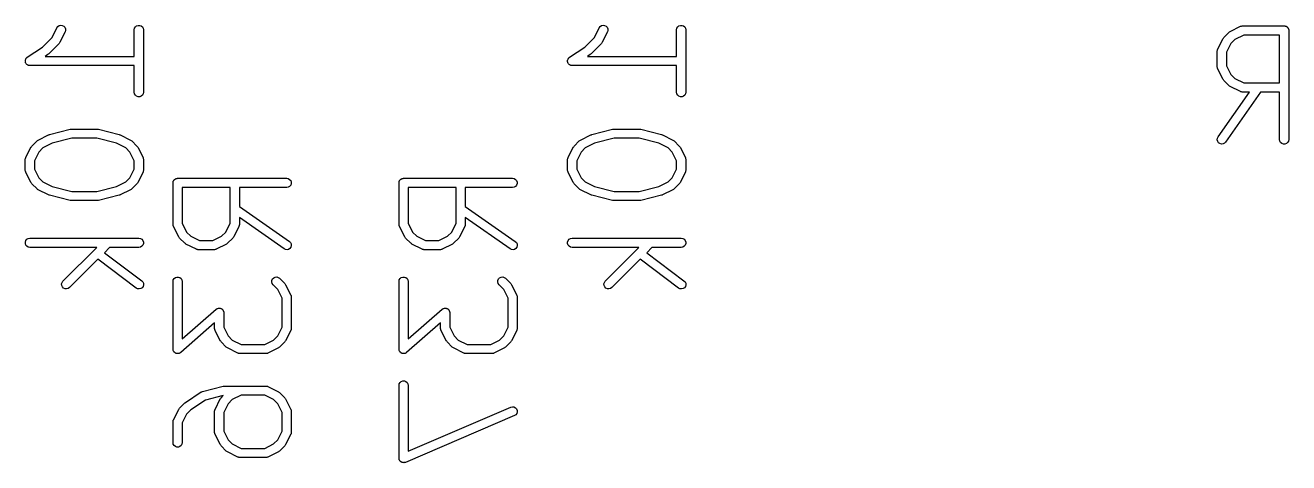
# Model space of a CAD drawing. Extents: x 7.9 to 72.3, y -91 to -26.2.
# Drawn here: x 11.79 to 25.76, y -91.02 to -86.18 of the extents above; entities that cross this region are included whole.
import ezdxf

# ---------------------------------------------------------------- set-up
doc = ezdxf.new("R2010")
doc.units = 0
doc.header["$MEASUREMENT"] = 0
doc.layers.add('BLACK', color=7, linetype='CONTINUOUS')

msp = doc.modelspace()

# ---------------------------------------------------------------- linework, layer by layer
at = {"layer": 'Black'}
for p, q in [((12.0816, -86.3146), (12.1353, -86.2071)), ((12.1353, -86.2071), (12.1458, -86.1929)), ((12.1458, -86.1929), (12.1606, -86.1832)), ((12.1606, -86.1832), (12.1777, -86.1791)), ((12.1777, -86.1791), (12.1952, -86.1811)), ((12.1952, -86.1811), (12.211, -86.189)), ((12.211, -86.189), (12.2232, -86.2018)), ((12.2232, -86.2018), (12.2302, -86.218)), ((12.2312, -86.2356), (12.2262, -86.2525)), ((12.2302, -86.218), (12.2312, -86.2356)), ((12.9917, -86.2298), (12.9948, -86.2124)), ((12.9917, -86.5237), (12.9917, -86.2298)), ((12.9948, -86.2124), (13.0036, -86.1972)), ((13.0036, -86.1972), (13.0171, -86.1858)), ((13.0171, -86.1858), (13.0337, -86.1798)), ((13.0337, -86.1798), (13.0514, -86.1798)), ((13.0514, -86.1798), (13.0679, -86.1858)), ((13.0679, -86.1858), (13.0815, -86.1972)), ((13.0815, -86.1972), (13.0903, -86.2124)), ((13.0903, -86.2124), (13.0933, -86.2298)), ((13.0933, -86.2298), (13.0933, -86.9192)), ((18.0816, -86.3146), (18.1353, -86.2071)), ((18.1353, -86.2071), (18.1458, -86.1929)), ((18.1458, -86.1929), (18.1606, -86.1832)), ((18.1606, -86.1832), (18.1777, -86.1791)), ((18.1777, -86.1791), (18.1952, -86.1811)), ((18.1952, -86.1811), (18.211, -86.189)), ((18.211, -86.189), (18.2232, -86.2018)), ((18.2232, -86.2018), (18.2302, -86.218)), ((18.2312, -86.2356), (18.2262, -86.2525)), ((18.2302, -86.218), (18.2312, -86.2356)), ((18.9917, -86.2298), (18.9948, -86.2124)), ((18.9917, -86.5237), (18.9917, -86.2298)), ((18.9948, -86.2124), (19.0036, -86.1972)), ((19.0036, -86.1972), (19.0171, -86.1858)), ((19.0171, -86.1858), (19.0337, -86.1798)), ((19.0337, -86.1798), (19.0514, -86.1798)), ((19.0514, -86.1798), (19.0679, -86.1858)), ((19.0679, -86.1858), (19.0815, -86.1972)), ((19.0815, -86.1972), (19.0903, -86.2124)), ((19.0903, -86.2124), (19.0933, -86.2298)), ((19.0933, -86.2298), (19.0933, -86.9192)), ((25.1155, -86.2481), (25.2304, -86.1906)), ((25.2304, -86.1906), (25.2332, -86.1898)), ((25.2332, -86.1898), (25.2357, -86.1883)), ((25.2357, -86.1883), (25.2416, -86.1873)), ((25.2416, -86.1873), (25.2473, -86.1856)), ((25.2473, -86.1856), (25.2502, -86.1858)), ((25.2502, -86.1858), (25.2531, -86.1852)), ((25.2531, -86.1852), (25.7127, -86.1852)), ((25.7127, -86.1852), (25.7171, -86.186)), ((25.7171, -86.186), (25.7216, -86.186)), ((25.7216, -86.186), (25.7257, -86.1875)), ((25.7257, -86.1875), (25.7301, -86.1883)), ((25.7301, -86.1883), (25.734, -86.1905)), ((25.734, -86.1905), (25.7381, -86.1921)), ((25.7381, -86.1921), (25.7415, -86.1949)), ((25.7415, -86.1949), (25.7454, -86.1971)), ((25.7454, -86.1971), (25.7482, -86.2005)), ((25.7482, -86.2005), (25.7517, -86.2034)), ((25.7517, -86.2034), (25.7539, -86.2072)), ((25.7539, -86.2072), (25.7567, -86.2106)), ((25.7567, -86.2106), (25.7583, -86.2148)), ((25.7583, -86.2148), (25.7605, -86.2187)), ((25.7605, -86.2187), (25.7612, -86.2231)), ((25.7612, -86.2231), (25.7628, -86.2272)), ((25.7628, -86.2272), (25.7628, -86.2317)), ((25.7628, -86.2317), (25.7635, -86.236)), ((25.7635, -86.236), (25.7635, -87.4425)), ((11.976, -86.4201), (12.0816, -86.3146)), ((12.1592, -86.3806), (12.0443, -86.4955)), ((12.1639, -86.374), (12.1592, -86.3806)), ((12.1687, -86.3674), (12.1639, -86.374)), ((12.2262, -86.2525), (12.1687, -86.3674)), ((17.976, -86.4201), (18.0816, -86.3146)), ((18.1592, -86.3806), (18.0443, -86.4955)), ((18.1639, -86.374), (18.1592, -86.3806)), ((18.1687, -86.3674), (18.1639, -86.374)), ((18.2262, -86.2525), (18.1687, -86.3674)), ((24.9779, -86.4431), (25.0353, -86.3282)), ((25.0353, -86.3282), (25.0402, -86.3217)), ((25.0402, -86.3217), (25.0448, -86.315)), ((25.0448, -86.315), (25.1023, -86.2576)), ((25.1225, -86.381), (25.0741, -86.4778)), ((25.1023, -86.2576), (25.109, -86.2529)), ((25.109, -86.2529), (25.1155, -86.2481)), ((25.1683, -86.3353), (25.1225, -86.381)), ((25.2651, -86.2868), (25.1683, -86.3353)), ((25.6619, -86.2868), (25.2651, -86.2868)), ((25.6619, -86.8172), (25.6619, -86.2868)), ((11.8079, -86.5323), (11.976, -86.4201)), ((12.0366, -86.5019), (12.0038, -86.5237)), ((12.0038, -86.5237), (12.9917, -86.5237)), ((12.0402, -86.4984), (12.0366, -86.5019)), ((12.0443, -86.4955), (12.0402, -86.4984)), ((17.8079, -86.5323), (17.976, -86.4201)), ((18.0366, -86.5019), (18.0038, -86.5237)), ((18.0038, -86.5237), (18.9917, -86.5237)), ((18.0402, -86.4984), (18.0366, -86.5019)), ((18.0443, -86.4955), (18.0402, -86.4984)), ((24.9725, -86.4659), (24.973, -86.463)), ((24.9725, -86.6382), (24.9725, -86.4659)), ((24.9728, -86.46), (24.9745, -86.4543)), ((24.973, -86.463), (24.9728, -86.46)), ((24.9745, -86.4543), (24.9756, -86.4485)), ((24.9756, -86.4485), (24.977, -86.4459)), ((24.977, -86.4459), (24.9779, -86.4431)), ((25.0741, -86.4778), (25.0741, -86.6262)), ((11.7854, -86.5778), (11.786, -86.5718)), ((11.786, -86.5805), (11.7854, -86.5778)), ((11.786, -86.5657), (11.787, -86.5631)), ((11.786, -86.5718), (11.786, -86.5657)), ((11.786, -86.5833), (11.786, -86.5805)), ((11.7881, -86.589), (11.786, -86.5833)), ((11.787, -86.5631), (11.7873, -86.5603)), ((11.7873, -86.5603), (11.79, -86.5548)), ((11.7895, -86.5949), (11.7881, -86.589)), ((11.7911, -86.5973), (11.7895, -86.5949)), ((11.79, -86.5548), (11.7921, -86.5491)), ((11.7921, -86.5999), (11.7911, -86.5973)), ((11.7921, -86.5491), (11.7939, -86.547)), ((11.796, -86.6046), (11.7921, -86.5999)), ((11.7939, -86.547), (11.7951, -86.5444)), ((11.7951, -86.5444), (11.7995, -86.5403)), ((11.7993, -86.6096), (11.796, -86.6046)), ((11.8016, -86.6113), (11.7993, -86.6096)), ((11.7995, -86.5403), (11.8034, -86.5356)), ((11.8034, -86.6134), (11.8016, -86.6113)), ((11.8034, -86.5356), (11.8058, -86.5342)), ((11.8086, -86.6165), (11.8034, -86.6134)), ((11.8058, -86.5342), (11.8079, -86.5323)), ((11.8135, -86.6201), (11.8086, -86.6165)), ((11.8162, -86.6209), (11.8135, -86.6201)), ((11.8187, -86.6223), (11.8162, -86.6209)), ((11.8246, -86.6233), (11.8187, -86.6223)), ((11.8305, -86.625), (11.8246, -86.6233)), ((11.8333, -86.6248), (11.8305, -86.625)), ((11.836, -86.6253), (11.8333, -86.6248)), ((12.9917, -86.6253), (11.836, -86.6253)), ((12.9917, -86.9192), (12.9917, -86.6253)), ((17.7854, -86.5778), (17.786, -86.5718)), ((17.786, -86.5805), (17.7854, -86.5778)), ((17.786, -86.5657), (17.787, -86.5631)), ((17.786, -86.5718), (17.786, -86.5657)), ((17.786, -86.5833), (17.786, -86.5805)), ((17.7881, -86.589), (17.786, -86.5833)), ((17.787, -86.5631), (17.7873, -86.5603)), ((17.7873, -86.5603), (17.79, -86.5548)), ((17.7895, -86.5949), (17.7881, -86.589)), ((17.7911, -86.5973), (17.7895, -86.5949)), ((17.79, -86.5548), (17.7921, -86.5491)), ((17.7921, -86.5999), (17.7911, -86.5973)), ((17.7921, -86.5491), (17.7939, -86.547)), ((17.796, -86.6046), (17.7921, -86.5999)), ((17.7939, -86.547), (17.7951, -86.5444)), ((17.7951, -86.5444), (17.7995, -86.5403)), ((17.7993, -86.6096), (17.796, -86.6046)), ((17.8016, -86.6113), (17.7993, -86.6096)), ((17.7995, -86.5403), (17.8034, -86.5356)), ((17.8034, -86.6134), (17.8016, -86.6113)), ((17.8034, -86.5356), (17.8058, -86.5342)), ((17.8086, -86.6165), (17.8034, -86.6134)), ((17.8058, -86.5342), (17.8079, -86.5323)), ((17.8135, -86.6201), (17.8086, -86.6165)), ((17.8162, -86.6209), (17.8135, -86.6201)), ((17.8187, -86.6223), (17.8162, -86.6209)), ((17.8246, -86.6233), (17.8187, -86.6223)), ((17.8305, -86.625), (17.8246, -86.6233)), ((17.8333, -86.6248), (17.8305, -86.625)), ((17.836, -86.6253), (17.8333, -86.6248)), ((18.9917, -86.6253), (17.836, -86.6253)), ((18.9917, -86.9192), (18.9917, -86.6253)), ((24.973, -86.6411), (24.9725, -86.6382)), ((24.9728, -86.644), (24.973, -86.6411)), ((24.9745, -86.6497), (24.9728, -86.644)), ((24.9756, -86.6556), (24.9745, -86.6497)), ((24.977, -86.6581), (24.9756, -86.6556)), ((24.9779, -86.6609), (24.977, -86.6581)), ((25.0353, -86.7758), (24.9779, -86.6609)), ((25.0741, -86.6262), (25.1225, -86.723)), ((25.0402, -86.7824), (25.0353, -86.7758)), ((25.0448, -86.789), (25.0402, -86.7824)), ((25.1023, -86.8465), (25.0448, -86.789)), ((25.1225, -86.723), (25.1683, -86.7688)), ((25.1683, -86.7688), (25.2651, -86.8172)), ((12.9948, -86.9366), (12.9917, -86.9192)), ((13.0036, -86.9519), (12.9948, -86.9366)), ((13.0903, -86.9366), (13.0815, -86.9519)), ((13.0933, -86.9192), (13.0903, -86.9366)), ((18.9948, -86.9366), (18.9917, -86.9192)), ((19.0036, -86.9519), (18.9948, -86.9366)), ((19.0903, -86.9366), (19.0815, -86.9519)), ((19.0933, -86.9192), (19.0903, -86.9366)), ((24.9817, -87.4134), (25.3279, -86.9188)), ((25.4519, -86.9188), (25.0649, -87.4717)), ((25.109, -86.8512), (25.1023, -86.8465)), ((25.1155, -86.856), (25.109, -86.8512)), ((25.2304, -86.9135), (25.1155, -86.856)), ((25.2332, -86.9143), (25.2304, -86.9135)), ((25.2357, -86.9158), (25.2332, -86.9143)), ((25.2416, -86.9168), (25.2357, -86.9158)), ((25.2473, -86.9185), (25.2416, -86.9168)), ((25.2502, -86.9183), (25.2473, -86.9185)), ((25.2531, -86.9188), (25.2502, -86.9183)), ((25.3279, -86.9188), (25.2531, -86.9188)), ((25.2651, -86.8172), (25.6619, -86.8172)), ((25.6619, -86.9188), (25.4519, -86.9188)), ((25.6619, -87.4425), (25.6619, -86.9188)), ((13.0171, -86.9632), (13.0036, -86.9519)), ((13.0337, -86.9693), (13.0171, -86.9632)), ((13.0514, -86.9693), (13.0337, -86.9693)), ((13.0679, -86.9632), (13.0514, -86.9693)), ((13.0815, -86.9519), (13.0679, -86.9632)), ((19.0171, -86.9632), (19.0036, -86.9519)), ((19.0337, -86.9693), (19.0171, -86.9632)), ((19.0514, -86.9693), (19.0337, -86.9693)), ((19.0679, -86.9632), (19.0514, -86.9693)), ((19.0815, -86.9519), (19.0679, -86.9632)), ((12.0535, -87.387), (12.2833, -87.3296)), ((12.2833, -87.3296), (12.2895, -87.3291)), ((12.2895, -87.3291), (12.2957, -87.3281)), ((12.2957, -87.3281), (12.5829, -87.3281)), ((12.5829, -87.3281), (12.5891, -87.3291)), ((12.5891, -87.3291), (12.5953, -87.3296)), ((12.5953, -87.3296), (12.8251, -87.387)), ((18.0535, -87.387), (18.2833, -87.3296)), ((18.2833, -87.3296), (18.2895, -87.3291)), ((18.2895, -87.3291), (18.2957, -87.3281)), ((18.2957, -87.3281), (18.5829, -87.3281)), ((18.5829, -87.3281), (18.5891, -87.3291)), ((18.5891, -87.3291), (18.5953, -87.3296)), ((18.5953, -87.3296), (18.8251, -87.387)), ((11.8576, -87.5153), (11.915, -87.4578)), ((11.915, -87.4578), (11.9217, -87.4532)), ((11.9217, -87.4532), (11.9282, -87.4483)), ((11.9282, -87.4483), (12.0431, -87.3909)), ((12.0836, -87.4842), (11.981, -87.5355)), ((12.0431, -87.3909), (12.0485, -87.3893)), ((12.0485, -87.3893), (12.0535, -87.387)), ((12.3019, -87.4297), (12.0836, -87.4842)), ((12.5767, -87.4297), (12.3019, -87.4297)), ((12.795, -87.4842), (12.5767, -87.4297)), ((12.8976, -87.5355), (12.795, -87.4842)), ((12.8251, -87.387), (12.8301, -87.3893)), ((12.8301, -87.3893), (12.8355, -87.3909)), ((12.8355, -87.3909), (12.9504, -87.4483)), ((12.9504, -87.4483), (12.9569, -87.4532)), ((12.9569, -87.4532), (12.9636, -87.4578)), ((12.9636, -87.4578), (13.021, -87.5153)), ((17.8576, -87.5153), (17.915, -87.4578)), ((17.915, -87.4578), (17.9217, -87.4532)), ((17.9217, -87.4532), (17.9282, -87.4483)), ((17.9282, -87.4483), (18.0431, -87.3909)), ((18.0836, -87.4842), (17.981, -87.5355)), ((18.0431, -87.3909), (18.0485, -87.3893)), ((18.0485, -87.3893), (18.0535, -87.387)), ((18.3019, -87.4297), (18.0836, -87.4842)), ((18.5767, -87.4297), (18.3019, -87.4297)), ((18.795, -87.4842), (18.5767, -87.4297)), ((18.8976, -87.5355), (18.795, -87.4842)), ((18.8251, -87.387), (18.8301, -87.3893)), ((18.8301, -87.3893), (18.8355, -87.3909)), ((18.8355, -87.3909), (18.9504, -87.4483)), ((18.9504, -87.4483), (18.9569, -87.4532)), ((18.9569, -87.4532), (18.9636, -87.4578)), ((18.9636, -87.4578), (19.021, -87.5153)), ((24.9727, -87.447), (24.9742, -87.4294)), ((24.9773, -87.464), (24.9727, -87.447)), ((24.9742, -87.4294), (24.9817, -87.4134)), ((24.9874, -87.4785), (24.9773, -87.464)), ((25.0018, -87.4886), (24.9874, -87.4785)), ((25.0189, -87.4932), (25.0018, -87.4886)), ((25.0365, -87.4916), (25.0189, -87.4932)), ((25.0525, -87.4842), (25.0365, -87.4916)), ((25.0649, -87.4717), (25.0525, -87.4842)), ((25.665, -87.4599), (25.6619, -87.4425)), ((25.6738, -87.4752), (25.665, -87.4599)), ((25.6873, -87.4865), (25.6738, -87.4752)), ((25.7039, -87.4926), (25.6873, -87.4865)), ((25.7216, -87.4926), (25.7039, -87.4926)), ((25.7381, -87.4865), (25.7216, -87.4926)), ((25.7517, -87.4752), (25.7381, -87.4865)), ((25.7605, -87.4599), (25.7517, -87.4752)), ((25.7635, -87.4425), (25.7605, -87.4599)), ((11.7898, -87.6462), (11.7906, -87.6434)), ((11.7906, -87.6434), (11.8481, -87.5285)), ((11.8481, -87.5285), (11.8529, -87.522)), ((11.8529, -87.522), (11.8576, -87.5153)), ((11.9352, -87.5813), (11.8868, -87.6781)), ((11.981, -87.5355), (11.9352, -87.5813)), ((12.9433, -87.5813), (12.8976, -87.5355)), ((12.9917, -87.6781), (12.9433, -87.5813)), ((13.021, -87.5153), (13.0257, -87.522)), ((13.0257, -87.522), (13.0305, -87.5285)), ((13.0305, -87.5285), (13.088, -87.6434)), ((13.088, -87.6434), (13.0888, -87.6462)), ((17.7898, -87.6462), (17.7906, -87.6434)), ((17.7906, -87.6434), (17.8481, -87.5285)), ((17.8481, -87.5285), (17.8529, -87.522)), ((17.8529, -87.522), (17.8576, -87.5153)), ((17.9352, -87.5813), (17.8868, -87.6781)), ((17.981, -87.5355), (17.9352, -87.5813)), ((18.9433, -87.5813), (18.8976, -87.5355)), ((18.9917, -87.6781), (18.9433, -87.5813)), ((19.021, -87.5153), (19.0257, -87.522)), ((19.0257, -87.522), (19.0305, -87.5285)), ((19.0305, -87.5285), (19.088, -87.6434)), ((19.088, -87.6434), (19.0888, -87.6462)), ((11.7852, -87.6661), (11.7858, -87.6632)), ((11.7852, -87.781), (11.7852, -87.6661)), ((11.7858, -87.7839), (11.7852, -87.781)), ((11.7856, -87.6603), (11.7873, -87.6546)), ((11.7858, -87.6632), (11.7856, -87.6603)), ((11.7873, -87.6546), (11.7883, -87.6487)), ((11.7883, -87.6487), (11.7898, -87.6462)), ((11.8868, -87.6781), (11.8868, -87.769)), ((11.8868, -87.769), (11.9353, -87.8658)), ((12.9433, -87.8658), (12.9917, -87.769)), ((12.9917, -87.769), (12.9917, -87.6781)), ((13.0888, -87.6462), (13.0903, -87.6487)), ((13.0903, -87.6487), (13.0913, -87.6546)), ((13.0913, -87.6546), (13.093, -87.6603)), ((13.093, -87.6603), (13.0928, -87.6632)), ((13.0928, -87.6632), (13.0933, -87.6661)), ((13.0933, -87.781), (13.0928, -87.7839)), ((13.0933, -87.6661), (13.0933, -87.781)), ((17.7852, -87.6661), (17.7858, -87.6632)), ((17.7852, -87.781), (17.7852, -87.6661)), ((17.7858, -87.7839), (17.7852, -87.781)), ((17.7856, -87.6603), (17.7873, -87.6546)), ((17.7858, -87.6632), (17.7856, -87.6603)), ((17.7873, -87.6546), (17.7883, -87.6487)), ((17.7883, -87.6487), (17.7898, -87.6462)), ((17.8868, -87.6781), (17.8868, -87.769)), ((17.8868, -87.769), (17.9353, -87.8658)), ((18.9433, -87.8658), (18.9917, -87.769)), ((18.9917, -87.769), (18.9917, -87.6781)), ((19.0888, -87.6462), (19.0903, -87.6487)), ((19.0903, -87.6487), (19.0913, -87.6546)), ((19.0913, -87.6546), (19.093, -87.6603)), ((19.093, -87.6603), (19.0928, -87.6632)), ((19.0928, -87.6632), (19.0933, -87.6661)), ((19.0933, -87.781), (19.0928, -87.7839)), ((19.0933, -87.6661), (19.0933, -87.781)), ((11.7856, -87.7868), (11.7858, -87.7839)), ((11.7873, -87.7925), (11.7856, -87.7868)), ((11.7883, -87.7984), (11.7873, -87.7925)), ((11.7898, -87.8009), (11.7883, -87.7984)), ((11.7906, -87.8037), (11.7898, -87.8009)), ((11.8481, -87.9186), (11.7906, -87.8037)), ((11.8529, -87.9252), (11.8481, -87.9186)), ((11.9353, -87.8658), (11.981, -87.9116)), ((11.981, -87.9116), (12.0836, -87.9629)), ((12.795, -87.9629), (12.8976, -87.9116)), ((12.8976, -87.9116), (12.9433, -87.8658)), ((13.0305, -87.9186), (13.0257, -87.9252)), ((13.088, -87.8037), (13.0305, -87.9186)), ((13.0888, -87.8009), (13.088, -87.8037)), ((13.0903, -87.7984), (13.0888, -87.8009)), ((13.0913, -87.7925), (13.0903, -87.7984)), ((13.093, -87.7868), (13.0913, -87.7925)), ((13.0928, -87.7839), (13.093, -87.7868)), ((13.4202, -87.9223), (13.421, -87.9179)), ((13.4202, -88.3819), (13.4202, -87.9223)), ((13.421, -87.9134), (13.4225, -87.9093)), ((13.421, -87.9179), (13.421, -87.9134)), ((13.4225, -87.9093), (13.4233, -87.9049)), ((13.4233, -87.9049), (13.4255, -87.901)), ((13.4255, -87.901), (13.4271, -87.8969)), ((13.4271, -87.8969), (13.4299, -87.8935)), ((13.4299, -87.8935), (13.4321, -87.8896)), ((13.4321, -87.8896), (13.4355, -87.8868)), ((13.4355, -87.8868), (13.4384, -87.8833)), ((13.4384, -87.8833), (13.4422, -87.8811)), ((13.4422, -87.8811), (13.4456, -87.8783)), ((13.4456, -87.8783), (13.4498, -87.8767)), ((13.4498, -87.8767), (13.4537, -87.8745)), ((13.4537, -87.8745), (13.4581, -87.8738)), ((13.4581, -87.8738), (13.4622, -87.8722)), ((13.4622, -87.8722), (13.4667, -87.8722)), ((13.4667, -87.8722), (13.471, -87.8715)), ((13.471, -87.8715), (14.6775, -87.8715)), ((14.6775, -87.8715), (14.6949, -87.8745)), ((14.6949, -87.8745), (14.7102, -87.8833)), ((14.7102, -87.8833), (14.7215, -87.8969)), ((14.7215, -87.8969), (14.7276, -87.9134)), ((14.7276, -87.9134), (14.7276, -87.9311)), ((15.9202, -87.9223), (15.921, -87.9179)), ((15.9202, -88.3819), (15.9202, -87.9223)), ((15.921, -87.9134), (15.9225, -87.9093)), ((15.921, -87.9179), (15.921, -87.9134)), ((15.9225, -87.9093), (15.9233, -87.9049)), ((15.9233, -87.9049), (15.9255, -87.901)), ((15.9255, -87.901), (15.9271, -87.8969)), ((15.9271, -87.8969), (15.9299, -87.8935)), ((15.9299, -87.8935), (15.9321, -87.8896)), ((15.9321, -87.8896), (15.9355, -87.8868)), ((15.9355, -87.8868), (15.9384, -87.8833)), ((15.9384, -87.8833), (15.9422, -87.8811)), ((15.9422, -87.8811), (15.9456, -87.8783)), ((15.9456, -87.8783), (15.9498, -87.8767)), ((15.9498, -87.8767), (15.9537, -87.8745)), ((15.9537, -87.8745), (15.9581, -87.8738)), ((15.9581, -87.8738), (15.9622, -87.8722)), ((15.9622, -87.8722), (15.9667, -87.8722)), ((15.9667, -87.8722), (15.971, -87.8715)), ((15.971, -87.8715), (17.1775, -87.8715)), ((17.1775, -87.8715), (17.1949, -87.8745)), ((17.1949, -87.8745), (17.2102, -87.8833)), ((17.2102, -87.8833), (17.2215, -87.8969)), ((17.2215, -87.8969), (17.2276, -87.9134)), ((17.2276, -87.9134), (17.2276, -87.9311)), ((17.7856, -87.7868), (17.7858, -87.7839)), ((17.7873, -87.7925), (17.7856, -87.7868)), ((17.7883, -87.7984), (17.7873, -87.7925)), ((17.7898, -87.8009), (17.7883, -87.7984)), ((17.7906, -87.8037), (17.7898, -87.8009)), ((17.8481, -87.9186), (17.7906, -87.8037)), ((17.8529, -87.9252), (17.8481, -87.9186)), ((17.9353, -87.8658), (17.981, -87.9116)), ((17.981, -87.9116), (18.0836, -87.9629)), ((18.795, -87.9629), (18.8976, -87.9116)), ((18.8976, -87.9116), (18.9433, -87.8658)), ((19.0305, -87.9186), (19.0257, -87.9252)), ((19.088, -87.8037), (19.0305, -87.9186)), ((19.0888, -87.8009), (19.088, -87.8037)), ((19.0903, -87.7984), (19.0888, -87.8009)), ((19.0913, -87.7925), (19.0903, -87.7984)), ((19.093, -87.7868), (19.0913, -87.7925)), ((19.0928, -87.7839), (19.093, -87.7868)), ((11.8576, -87.9318), (11.8529, -87.9252)), ((11.915, -87.9893), (11.8576, -87.9318)), ((11.9217, -87.994), (11.915, -87.9893)), ((11.9282, -87.9988), (11.9217, -87.994)), ((12.0431, -88.0563), (11.9282, -87.9988)), ((12.0485, -88.0579), (12.0431, -88.0563)), ((12.0535, -88.0601), (12.0485, -88.0579)), ((12.2833, -88.1176), (12.0535, -88.0601)), ((12.0836, -87.9629), (12.3019, -88.0175)), ((12.3019, -88.0175), (12.5767, -88.0175)), ((12.5767, -88.0175), (12.795, -87.9629)), ((12.8251, -88.0601), (12.5953, -88.1176)), ((12.8301, -88.0579), (12.8251, -88.0601)), ((12.8355, -88.0563), (12.8301, -88.0579)), ((12.9504, -87.9988), (12.8355, -88.0563)), ((12.9569, -87.994), (12.9504, -87.9988)), ((12.9636, -87.9893), (12.9569, -87.994)), ((13.021, -87.9318), (12.9636, -87.9893)), ((13.0257, -87.9252), (13.021, -87.9318)), ((13.5218, -87.9731), (13.5218, -88.3699)), ((14.0522, -87.9731), (13.5218, -87.9731)), ((14.0522, -88.3699), (14.0522, -87.9731)), ((14.6775, -87.9731), (14.1538, -87.9731)), ((14.1538, -87.9731), (14.1538, -88.1831)), ((14.6949, -87.97), (14.6775, -87.9731)), ((14.7102, -87.9612), (14.6949, -87.97)), ((14.7215, -87.9477), (14.7102, -87.9612)), ((14.7276, -87.9311), (14.7215, -87.9477)), ((16.0218, -87.9731), (16.0218, -88.3699)), ((16.5522, -87.9731), (16.0218, -87.9731)), ((16.5522, -88.3699), (16.5522, -87.9731)), ((17.1775, -87.9731), (16.6538, -87.9731)), ((16.6538, -87.9731), (16.6538, -88.1831)), ((17.1949, -87.97), (17.1775, -87.9731)), ((17.2102, -87.9612), (17.1949, -87.97)), ((17.2215, -87.9477), (17.2102, -87.9612)), ((17.2276, -87.9311), (17.2215, -87.9477)), ((17.8576, -87.9318), (17.8529, -87.9252)), ((17.915, -87.9893), (17.8576, -87.9318)), ((17.9217, -87.994), (17.915, -87.9893)), ((17.9282, -87.9988), (17.9217, -87.994)), ((18.0431, -88.0563), (17.9282, -87.9988)), ((18.0485, -88.0579), (18.0431, -88.0563)), ((18.0535, -88.0601), (18.0485, -88.0579)), ((18.2833, -88.1176), (18.0535, -88.0601)), ((18.0836, -87.9629), (18.3019, -88.0175)), ((18.3019, -88.0175), (18.5767, -88.0175)), ((18.5767, -88.0175), (18.795, -87.9629)), ((18.8251, -88.0601), (18.5953, -88.1176)), ((18.8301, -88.0579), (18.8251, -88.0601)), ((18.8355, -88.0563), (18.8301, -88.0579)), ((18.9504, -87.9988), (18.8355, -88.0563)), ((18.9569, -87.994), (18.9504, -87.9988)), ((18.9636, -87.9893), (18.9569, -87.994)), ((19.021, -87.9318), (18.9636, -87.9893)), ((19.0257, -87.9252), (19.021, -87.9318)), ((12.2895, -88.118), (12.2833, -88.1176)), ((12.2957, -88.1191), (12.2895, -88.118)), ((12.5829, -88.1191), (12.2957, -88.1191)), ((12.5891, -88.118), (12.5829, -88.1191)), ((12.5953, -88.1176), (12.5891, -88.118)), ((14.1538, -88.1831), (14.7067, -88.5701)), ((16.6538, -88.1831), (17.2067, -88.5701)), ((18.2895, -88.118), (18.2833, -88.1176)), ((18.2957, -88.1191), (18.2895, -88.118)), ((18.5829, -88.1191), (18.2957, -88.1191)), ((18.5891, -88.118), (18.5829, -88.1191)), ((18.5953, -88.1176), (18.5891, -88.118)), ((14.6484, -88.6533), (14.1538, -88.3071)), ((14.1538, -88.3071), (14.1538, -88.3819)), ((17.1484, -88.6533), (16.6538, -88.3071)), ((16.6538, -88.3071), (16.6538, -88.3819)), ((13.4208, -88.3848), (13.4202, -88.3819)), ((13.4206, -88.3877), (13.4208, -88.3848)), ((13.4223, -88.3934), (13.4206, -88.3877)), ((13.4233, -88.3993), (13.4223, -88.3934)), ((13.4248, -88.4018), (13.4233, -88.3993)), ((13.4256, -88.4046), (13.4248, -88.4018)), ((13.4831, -88.5195), (13.4256, -88.4046)), ((13.5218, -88.3699), (13.5703, -88.4667)), ((13.5703, -88.4667), (13.616, -88.5125)), ((13.958, -88.5125), (14.0038, -88.4667)), ((14.0038, -88.4667), (14.0522, -88.3699)), ((14.1485, -88.4046), (14.091, -88.5195)), ((14.1493, -88.4018), (14.1485, -88.4046)), ((14.1508, -88.3993), (14.1493, -88.4018)), ((14.1518, -88.3934), (14.1508, -88.3993)), ((14.1535, -88.3877), (14.1518, -88.3934)), ((14.1538, -88.3819), (14.1533, -88.3848)), ((14.1533, -88.3848), (14.1535, -88.3877)), ((15.9208, -88.3848), (15.9202, -88.3819)), ((15.9206, -88.3877), (15.9208, -88.3848)), ((15.9223, -88.3934), (15.9206, -88.3877)), ((15.9233, -88.3993), (15.9223, -88.3934)), ((15.9248, -88.4018), (15.9233, -88.3993)), ((15.9256, -88.4046), (15.9248, -88.4018)), ((15.9831, -88.5195), (15.9256, -88.4046)), ((16.0218, -88.3699), (16.0703, -88.4667)), ((16.0703, -88.4667), (16.116, -88.5125)), ((16.458, -88.5125), (16.5038, -88.4667)), ((16.5038, -88.4667), (16.5522, -88.3699)), ((16.6485, -88.4046), (16.591, -88.5195)), ((16.6493, -88.4018), (16.6485, -88.4046)), ((16.6508, -88.3993), (16.6493, -88.4018)), ((16.6518, -88.3934), (16.6508, -88.3993)), ((16.6535, -88.3877), (16.6518, -88.3934)), ((16.6538, -88.3819), (16.6533, -88.3848)), ((16.6533, -88.3848), (16.6535, -88.3877)), ((11.786, -88.5765), (11.7921, -88.56)), ((11.786, -88.5942), (11.786, -88.5765)), ((11.7921, -88.6108), (11.786, -88.5942)), ((11.7921, -88.56), (11.8034, -88.5464)), ((11.8034, -88.6243), (11.7921, -88.6108)), ((11.8034, -88.5464), (11.8187, -88.5376)), ((11.8187, -88.5376), (11.836, -88.5346)), ((11.836, -88.5346), (13.0425, -88.5346)), ((13.0425, -88.5346), (13.0599, -88.5376)), ((13.0599, -88.5376), (13.0752, -88.5464)), ((13.0752, -88.5464), (13.0865, -88.56)), ((13.0865, -88.6108), (13.0752, -88.6243)), ((13.0865, -88.56), (13.0926, -88.5765)), ((13.0926, -88.5942), (13.0865, -88.6108)), ((13.0926, -88.5765), (13.0926, -88.5942)), ((13.4879, -88.526), (13.4831, -88.5195)), ((13.4926, -88.5327), (13.4879, -88.526)), ((13.55, -88.5902), (13.4926, -88.5327)), ((13.5567, -88.5948), (13.55, -88.5902)), ((13.5632, -88.5997), (13.5567, -88.5948)), ((13.6781, -88.6571), (13.5632, -88.5997)), ((13.616, -88.5125), (13.7128, -88.5609)), ((13.7128, -88.5609), (13.8612, -88.5609)), ((13.8612, -88.5609), (13.958, -88.5125)), ((14.0108, -88.5997), (13.8959, -88.6571)), ((14.0174, -88.5948), (14.0108, -88.5997)), ((14.024, -88.5902), (14.0174, -88.5948)), ((14.0815, -88.5327), (14.024, -88.5902)), ((14.0862, -88.526), (14.0815, -88.5327)), ((14.091, -88.5195), (14.0862, -88.526)), ((14.7067, -88.5701), (14.7192, -88.5825)), ((14.7192, -88.5825), (14.7266, -88.5985)), ((14.7282, -88.6161), (14.7236, -88.6332)), ((14.7266, -88.5985), (14.7282, -88.6161)), ((15.9879, -88.526), (15.9831, -88.5195)), ((15.9926, -88.5327), (15.9879, -88.526)), ((16.05, -88.5902), (15.9926, -88.5327)), ((16.0567, -88.5948), (16.05, -88.5902)), ((16.0632, -88.5997), (16.0567, -88.5948)), ((16.1781, -88.6571), (16.0632, -88.5997)), ((16.116, -88.5125), (16.2128, -88.5609)), ((16.2128, -88.5609), (16.3612, -88.5609)), ((16.3612, -88.5609), (16.458, -88.5125)), ((16.5108, -88.5997), (16.3959, -88.6571)), ((16.5174, -88.5948), (16.5108, -88.5997)), ((16.524, -88.5902), (16.5174, -88.5948)), ((16.5815, -88.5327), (16.524, -88.5902)), ((16.5862, -88.526), (16.5815, -88.5327)), ((16.591, -88.5195), (16.5862, -88.526)), ((17.2067, -88.5701), (17.2192, -88.5825)), ((17.2192, -88.5825), (17.2266, -88.5985)), ((17.2282, -88.6161), (17.2236, -88.6332)), ((17.2266, -88.5985), (17.2282, -88.6161)), ((17.786, -88.5765), (17.7921, -88.56)), ((17.786, -88.5942), (17.786, -88.5765)), ((17.7921, -88.6108), (17.786, -88.5942)), ((17.7921, -88.56), (17.8034, -88.5464)), ((17.8034, -88.6243), (17.7921, -88.6108)), ((17.8034, -88.5464), (17.8187, -88.5376)), ((17.8187, -88.5376), (17.836, -88.5346)), ((17.836, -88.5346), (19.0425, -88.5346)), ((19.0425, -88.5346), (19.0599, -88.5376)), ((19.0599, -88.5376), (19.0752, -88.5464)), ((19.0752, -88.5464), (19.0865, -88.56)), ((19.0865, -88.6108), (19.0752, -88.6243)), ((19.0865, -88.56), (19.0926, -88.5765)), ((19.0926, -88.5942), (19.0865, -88.6108)), ((19.0926, -88.5765), (19.0926, -88.5942)), ((11.8187, -88.6331), (11.8034, -88.6243)), ((11.836, -88.6362), (11.8187, -88.6331)), ((12.5752, -88.6362), (11.836, -88.6362)), ((12.2023, -89.0091), (12.5752, -88.6362)), ((12.7189, -88.6362), (12.6603, -88.6948)), ((12.6603, -88.6948), (13.073, -89.0043)), ((13.0425, -88.6362), (12.7189, -88.6362)), ((13.0599, -88.6331), (13.0425, -88.6362)), ((13.0752, -88.6243), (13.0599, -88.6331)), ((13.6809, -88.658), (13.6781, -88.6571)), ((13.6835, -88.6594), (13.6809, -88.658)), ((13.6893, -88.6605), (13.6835, -88.6594)), ((13.695, -88.6622), (13.6893, -88.6605)), ((13.698, -88.662), (13.695, -88.6622)), ((13.7009, -88.6625), (13.698, -88.662)), ((13.8732, -88.6625), (13.7009, -88.6625)), ((13.8761, -88.662), (13.8732, -88.6625)), ((13.879, -88.6622), (13.8761, -88.662)), ((13.8847, -88.6605), (13.879, -88.6622)), ((13.8906, -88.6594), (13.8847, -88.6605)), ((13.8931, -88.658), (13.8906, -88.6594)), ((13.8959, -88.6571), (13.8931, -88.658)), ((14.6644, -88.6608), (14.6484, -88.6533)), ((14.682, -88.6623), (14.6644, -88.6608)), ((14.699, -88.6577), (14.682, -88.6623)), ((14.7135, -88.6476), (14.699, -88.6577)), ((14.7236, -88.6332), (14.7135, -88.6476)), ((16.1809, -88.658), (16.1781, -88.6571)), ((16.1835, -88.6594), (16.1809, -88.658)), ((16.1893, -88.6605), (16.1835, -88.6594)), ((16.195, -88.6622), (16.1893, -88.6605)), ((16.198, -88.662), (16.195, -88.6622)), ((16.2009, -88.6625), (16.198, -88.662)), ((16.3732, -88.6625), (16.2009, -88.6625)), ((16.3761, -88.662), (16.3732, -88.6625)), ((16.379, -88.6622), (16.3761, -88.662)), ((16.3847, -88.6605), (16.379, -88.6622)), ((16.3906, -88.6594), (16.3847, -88.6605)), ((16.3931, -88.658), (16.3906, -88.6594)), ((16.3959, -88.6571), (16.3931, -88.658)), ((17.1644, -88.6608), (17.1484, -88.6533)), ((17.182, -88.6623), (17.1644, -88.6608)), ((17.199, -88.6577), (17.182, -88.6623)), ((17.2135, -88.6476), (17.199, -88.6577)), ((17.2236, -88.6332), (17.2135, -88.6476)), ((17.8187, -88.6331), (17.8034, -88.6243)), ((17.836, -88.6362), (17.8187, -88.6331)), ((18.5752, -88.6362), (17.836, -88.6362)), ((18.2023, -89.0091), (18.5752, -88.6362)), ((18.7189, -88.6362), (18.6603, -88.6948)), ((18.6603, -88.6948), (19.073, -89.0043)), ((19.0425, -88.6362), (18.7189, -88.6362)), ((19.0599, -88.6331), (19.0425, -88.6362)), ((19.0752, -88.6243), (19.0599, -88.6331)), ((12.5877, -88.7673), (12.2741, -89.0809)), ((13.0121, -89.0856), (12.5877, -88.7673)), ((18.5877, -88.7673), (18.2741, -89.0809)), ((19.0121, -89.0856), (18.5877, -88.7673)), ((12.1876, -89.0405), (12.1922, -89.0235)), ((12.1891, -89.0581), (12.1876, -89.0405)), ((12.1922, -89.0235), (12.2023, -89.0091)), ((13.073, -89.0043), (13.0851, -89.0172)), ((13.0851, -89.0172), (13.092, -89.0334)), ((13.092, -89.0334), (13.093, -89.0511)), ((13.4202, -89.0139), (13.4233, -88.9965)), ((13.4202, -89.7607), (13.4202, -89.0139)), ((13.4233, -88.9965), (13.4321, -88.9812)), ((13.4321, -88.9812), (13.4456, -88.9699)), ((13.4456, -88.9699), (13.4622, -88.9638)), ((13.4622, -88.9638), (13.4799, -88.9638)), ((13.4799, -88.9638), (13.4964, -88.9699)), ((13.4964, -88.9699), (13.51, -88.9812)), ((13.51, -88.9812), (13.5188, -88.9965)), ((13.5188, -88.9965), (13.5218, -89.0139)), ((13.5218, -89.0139), (13.5218, -89.6488)), ((14.512, -89.0183), (14.5136, -89.0007)), ((14.5166, -89.0353), (14.512, -89.0183)), ((14.5136, -89.0007), (14.521, -88.9847)), ((14.5267, -89.0498), (14.5166, -89.0353)), ((14.521, -88.9847), (14.5335, -88.9722)), ((14.5335, -88.9722), (14.5495, -88.9648)), ((14.5495, -88.9648), (14.5671, -88.9633)), ((14.5671, -88.9633), (14.5841, -88.9678)), ((14.5841, -88.9678), (14.5986, -88.9779)), ((14.5986, -88.9779), (14.656, -89.0354)), ((14.656, -89.0354), (14.6607, -89.042)), ((15.9202, -89.0139), (15.9233, -88.9965)), ((15.9202, -89.7607), (15.9202, -89.0139)), ((15.9233, -88.9965), (15.9321, -88.9812)), ((15.9321, -88.9812), (15.9456, -88.9699)), ((15.9456, -88.9699), (15.9622, -88.9638)), ((15.9622, -88.9638), (15.9799, -88.9638)), ((15.9799, -88.9638), (15.9964, -88.9699)), ((15.9964, -88.9699), (16.01, -88.9812)), ((16.01, -88.9812), (16.0188, -88.9965)), ((16.0188, -88.9965), (16.0218, -89.0139)), ((16.0218, -89.0139), (16.0218, -89.6488)), ((17.012, -89.0183), (17.0136, -89.0007)), ((17.0166, -89.0353), (17.012, -89.0183)), ((17.0136, -89.0007), (17.021, -88.9847)), ((17.0267, -89.0498), (17.0166, -89.0353)), ((17.021, -88.9847), (17.0335, -88.9722)), ((17.0335, -88.9722), (17.0495, -88.9648)), ((17.0495, -88.9648), (17.0671, -88.9633)), ((17.0671, -88.9633), (17.0841, -88.9678)), ((17.0841, -88.9678), (17.0986, -88.9779)), ((17.0986, -88.9779), (17.156, -89.0354)), ((17.156, -89.0354), (17.1607, -89.042)), ((18.1876, -89.0405), (18.1922, -89.0235)), ((18.1891, -89.0581), (18.1876, -89.0405)), ((18.1922, -89.0235), (18.2023, -89.0091)), ((19.073, -89.0043), (19.0851, -89.0172)), ((19.0851, -89.0172), (19.092, -89.0334)), ((19.092, -89.0334), (19.093, -89.0511)), ((12.1966, -89.0741), (12.1891, -89.0581)), ((12.2091, -89.0866), (12.1966, -89.0741)), ((12.2251, -89.094), (12.2091, -89.0866)), ((12.2426, -89.0956), (12.2251, -89.094)), ((12.2597, -89.091), (12.2426, -89.0956)), ((12.2741, -89.0809), (12.2597, -89.091)), ((13.0278, -89.0936), (13.0121, -89.0856)), ((13.0453, -89.0957), (13.0278, -89.0936)), ((13.0625, -89.0917), (13.0453, -89.0957)), ((13.0773, -89.0821), (13.0625, -89.0917)), ((13.0879, -89.0679), (13.0773, -89.0821)), ((13.093, -89.0511), (13.0879, -89.0679)), ((14.5783, -89.1014), (14.5267, -89.0498)), ((14.6267, -89.1982), (14.5783, -89.1014)), ((14.6607, -89.042), (14.6655, -89.0486)), ((14.6655, -89.0486), (14.723, -89.1635)), ((14.723, -89.1635), (14.7238, -89.1663)), ((14.7238, -89.1663), (14.7253, -89.1688)), ((14.7253, -89.1688), (14.7263, -89.1747)), ((14.7263, -89.1747), (14.728, -89.1804)), ((14.728, -89.1804), (14.7278, -89.1833)), ((17.0783, -89.1014), (17.0267, -89.0498)), ((17.1267, -89.1982), (17.0783, -89.1014)), ((17.1607, -89.042), (17.1655, -89.0486)), ((17.1655, -89.0486), (17.223, -89.1635)), ((17.223, -89.1635), (17.2238, -89.1663)), ((17.2238, -89.1663), (17.2253, -89.1688)), ((17.2253, -89.1688), (17.2263, -89.1747)), ((17.2263, -89.1747), (17.228, -89.1804)), ((17.228, -89.1804), (17.2278, -89.1833)), ((18.1966, -89.0741), (18.1891, -89.0581)), ((18.2091, -89.0866), (18.1966, -89.0741)), ((18.2251, -89.094), (18.2091, -89.0866)), ((18.2426, -89.0956), (18.2251, -89.094)), ((18.2597, -89.091), (18.2426, -89.0956)), ((18.2741, -89.0809), (18.2597, -89.091)), ((19.0278, -89.0936), (19.0121, -89.0856)), ((19.0453, -89.0957), (19.0278, -89.0936)), ((19.0625, -89.0917), (19.0453, -89.0957)), ((19.0773, -89.0821), (19.0625, -89.0917)), ((19.0879, -89.0679), (19.0773, -89.0821)), ((19.093, -89.0511), (19.0879, -89.0679)), ((13.5218, -89.6488), (13.8972, -89.3203)), ((13.8972, -89.3203), (13.9015, -89.3178)), ((13.9015, -89.3178), (13.9053, -89.3146)), ((13.9053, -89.3146), (13.909, -89.3132)), ((13.909, -89.3132), (13.9123, -89.3112)), ((13.9123, -89.3112), (13.9172, -89.3102)), ((13.9172, -89.3102), (13.9218, -89.3085)), ((13.9218, -89.3085), (13.9258, -89.3085)), ((13.9258, -89.3085), (13.9296, -89.3078)), ((13.9296, -89.3078), (13.9345, -89.3085)), ((13.9345, -89.3085), (13.9395, -89.3085)), ((13.9395, -89.3085), (13.9432, -89.3099)), ((13.9432, -89.3099), (13.947, -89.3105)), ((13.947, -89.3105), (13.9514, -89.3129)), ((13.9514, -89.3129), (13.9561, -89.3146)), ((13.9561, -89.3146), (13.9591, -89.3171)), ((13.9591, -89.3171), (13.9625, -89.319)), ((13.9625, -89.319), (13.9658, -89.3227)), ((14.6267, -89.5189), (14.6267, -89.1982)), ((14.7278, -89.1833), (14.7283, -89.1862)), ((14.7283, -89.1862), (14.7283, -89.5309)), ((16.0218, -89.6488), (16.3972, -89.3203)), ((16.3972, -89.3203), (16.4015, -89.3178)), ((16.4015, -89.3178), (16.4053, -89.3146)), ((16.4053, -89.3146), (16.409, -89.3132)), ((16.409, -89.3132), (16.4123, -89.3112)), ((16.4123, -89.3112), (16.4172, -89.3102)), ((16.4172, -89.3102), (16.4218, -89.3085)), ((16.4218, -89.3085), (16.4258, -89.3085)), ((16.4258, -89.3085), (16.4296, -89.3078)), ((16.4296, -89.3078), (16.4345, -89.3085)), ((16.4345, -89.3085), (16.4395, -89.3085)), ((16.4395, -89.3085), (16.4432, -89.3099)), ((16.4432, -89.3099), (16.4471, -89.3105)), ((16.4471, -89.3105), (16.4514, -89.3129)), ((16.4514, -89.3129), (16.4561, -89.3146)), ((16.4561, -89.3146), (16.4591, -89.3171)), ((16.4591, -89.3171), (16.4625, -89.319)), ((16.4625, -89.319), (16.4658, -89.3227)), ((17.1267, -89.5189), (17.1267, -89.1982)), ((17.2278, -89.1833), (17.2283, -89.1862)), ((17.2283, -89.1862), (17.2283, -89.5309)), ((13.9658, -89.3227), (13.9696, -89.3259)), ((13.9696, -89.3259), (13.9715, -89.3293)), ((13.9715, -89.3293), (13.9741, -89.3323)), ((13.9741, -89.3323), (13.9759, -89.3369)), ((13.9759, -89.3369), (13.9784, -89.3412)), ((13.9784, -89.3412), (13.9791, -89.3451)), ((13.9791, -89.3451), (13.9805, -89.3487)), ((13.9805, -89.3487), (13.9806, -89.3537)), ((13.9806, -89.3537), (13.9815, -89.3586)), ((13.9815, -89.3586), (13.9815, -89.5189)), ((16.4658, -89.3227), (16.4696, -89.3259)), ((16.4696, -89.3259), (16.4715, -89.3293)), ((16.4715, -89.3293), (16.4741, -89.3323)), ((16.4741, -89.3323), (16.4759, -89.3369)), ((16.4759, -89.3369), (16.4784, -89.3412)), ((16.4784, -89.3412), (16.4791, -89.3451)), ((16.4791, -89.3451), (16.4805, -89.3487)), ((16.4805, -89.3487), (16.4806, -89.3537)), ((16.4806, -89.3537), (16.4815, -89.3586)), ((16.4815, -89.3586), (16.4815, -89.5189)), ((13.8799, -89.4705), (13.5045, -89.799)), ((13.8799, -89.5309), (13.8799, -89.4705)), ((13.8804, -89.5338), (13.8799, -89.5309)), ((13.8802, -89.5367), (13.8804, -89.5338)), ((13.8819, -89.5424), (13.8802, -89.5367)), ((13.8829, -89.5483), (13.8819, -89.5424)), ((13.8844, -89.5508), (13.8829, -89.5483)), ((13.8852, -89.5536), (13.8844, -89.5508)), ((13.9427, -89.6686), (13.8852, -89.5536)), ((13.9815, -89.5189), (14.0299, -89.6157)), ((14.5783, -89.6157), (14.6267, -89.5189)), ((14.723, -89.5536), (14.6655, -89.6686)), ((14.7238, -89.5508), (14.723, -89.5536)), ((14.7253, -89.5483), (14.7238, -89.5508)), ((14.7263, -89.5424), (14.7253, -89.5483)), ((14.728, -89.5367), (14.7263, -89.5424)), ((14.7283, -89.5309), (14.7278, -89.5338)), ((14.7278, -89.5338), (14.728, -89.5367)), ((16.3799, -89.4705), (16.0045, -89.799)), ((16.3799, -89.5309), (16.3799, -89.4705)), ((16.3804, -89.5338), (16.3799, -89.5309)), ((16.3802, -89.5367), (16.3804, -89.5338)), ((16.3819, -89.5424), (16.3802, -89.5367)), ((16.3829, -89.5483), (16.3819, -89.5424)), ((16.3844, -89.5508), (16.3829, -89.5483)), ((16.3852, -89.5536), (16.3844, -89.5508)), ((16.4427, -89.6686), (16.3852, -89.5536)), ((16.4815, -89.5189), (16.5299, -89.6157)), ((17.0783, -89.6157), (17.1267, -89.5189)), ((17.223, -89.5536), (17.1655, -89.6686)), ((17.2238, -89.5508), (17.223, -89.5536)), ((17.2253, -89.5483), (17.2238, -89.5508)), ((17.2263, -89.5424), (17.2253, -89.5483)), ((17.228, -89.5367), (17.2263, -89.5424)), ((17.2283, -89.5309), (17.2278, -89.5338)), ((17.2278, -89.5338), (17.228, -89.5367)), ((13.9475, -89.6751), (13.9427, -89.6686)), ((13.9522, -89.6818), (13.9475, -89.6751)), ((14.0096, -89.7392), (13.9522, -89.6818)), ((14.0163, -89.7439), (14.0096, -89.7392)), ((14.0299, -89.6157), (14.0757, -89.6615)), ((14.0757, -89.6615), (14.1725, -89.7099)), ((14.1725, -89.7099), (14.4357, -89.7099)), ((14.4357, -89.7099), (14.5326, -89.6615)), ((14.5326, -89.6615), (14.5783, -89.6157)), ((14.5986, -89.7392), (14.5919, -89.7439)), ((14.656, -89.6818), (14.5986, -89.7392)), ((14.6607, -89.6751), (14.656, -89.6818)), ((14.6655, -89.6686), (14.6607, -89.6751)), ((16.4475, -89.6751), (16.4427, -89.6686)), ((16.4522, -89.6818), (16.4475, -89.6751)), ((16.5097, -89.7392), (16.4522, -89.6818)), ((16.5163, -89.7439), (16.5097, -89.7392)), ((16.5299, -89.6157), (16.5757, -89.6615)), ((16.5757, -89.6615), (16.6725, -89.7099)), ((16.6725, -89.7099), (16.9357, -89.7099)), ((16.9357, -89.7099), (17.0326, -89.6615)), ((17.0326, -89.6615), (17.0783, -89.6157)), ((17.0986, -89.7392), (17.0919, -89.7439)), ((17.156, -89.6818), (17.0986, -89.7392)), ((17.1607, -89.6751), (17.156, -89.6818)), ((17.1655, -89.6686), (17.1607, -89.6751)), ((13.4211, -89.7656), (13.4202, -89.7607)), ((13.4212, -89.7706), (13.4211, -89.7656)), ((13.4226, -89.7743), (13.4212, -89.7706)), ((13.4233, -89.7781), (13.4226, -89.7743)), ((13.4258, -89.7824), (13.4233, -89.7781)), ((13.4276, -89.787), (13.4258, -89.7824)), ((13.4302, -89.79), (13.4276, -89.787)), ((13.4321, -89.7934), (13.4302, -89.79)), ((13.4359, -89.7966), (13.4321, -89.7934)), ((13.4392, -89.8003), (13.4359, -89.7966)), ((13.4426, -89.8022), (13.4392, -89.8003)), ((13.4456, -89.8047), (13.4426, -89.8022)), ((13.4503, -89.8064), (13.4456, -89.8047)), ((13.4547, -89.8088), (13.4503, -89.8064)), ((13.4585, -89.8094), (13.4547, -89.8088)), ((13.4622, -89.8108), (13.4585, -89.8094)), ((13.4672, -89.8108), (13.4622, -89.8108)), ((13.4721, -89.8115), (13.4672, -89.8108)), ((13.4759, -89.8108), (13.4721, -89.8115)), ((13.4799, -89.8108), (13.4759, -89.8108)), ((13.4845, -89.8091), (13.4799, -89.8108)), ((13.4894, -89.8081), (13.4845, -89.8091)), ((13.4928, -89.8061), (13.4894, -89.8081)), ((13.4964, -89.8047), (13.4928, -89.8061)), ((13.5003, -89.8015), (13.4964, -89.8047)), ((13.5045, -89.799), (13.5003, -89.8015)), ((14.0229, -89.7487), (14.0163, -89.7439)), ((14.1378, -89.8062), (14.0229, -89.7487)), ((14.1406, -89.807), (14.1378, -89.8062)), ((14.1431, -89.8085), (14.1406, -89.807)), ((14.149, -89.8095), (14.1431, -89.8085)), ((14.1547, -89.8112), (14.149, -89.8095)), ((14.1576, -89.811), (14.1547, -89.8112)), ((14.1605, -89.8115), (14.1576, -89.811)), ((14.4477, -89.8115), (14.1605, -89.8115)), ((14.4506, -89.811), (14.4477, -89.8115)), ((14.4535, -89.8112), (14.4506, -89.811)), ((14.4593, -89.8095), (14.4535, -89.8112)), ((14.4651, -89.8085), (14.4593, -89.8095)), ((14.4676, -89.807), (14.4651, -89.8085)), ((14.4705, -89.8062), (14.4676, -89.807)), ((14.5854, -89.7487), (14.4705, -89.8062)), ((14.5919, -89.7439), (14.5854, -89.7487)), ((15.9211, -89.7656), (15.9202, -89.7607)), ((15.9212, -89.7706), (15.9211, -89.7656)), ((15.9226, -89.7743), (15.9212, -89.7706)), ((15.9233, -89.7781), (15.9226, -89.7743)), ((15.9258, -89.7824), (15.9233, -89.7781)), ((15.9276, -89.787), (15.9258, -89.7824)), ((15.9302, -89.79), (15.9276, -89.787)), ((15.9321, -89.7934), (15.9302, -89.79)), ((15.9359, -89.7966), (15.9321, -89.7934)), ((15.9392, -89.8003), (15.9359, -89.7966)), ((15.9426, -89.8022), (15.9392, -89.8003)), ((15.9456, -89.8047), (15.9426, -89.8022)), ((15.9503, -89.8064), (15.9456, -89.8047)), ((15.9547, -89.8088), (15.9503, -89.8064)), ((15.9585, -89.8094), (15.9547, -89.8088)), ((15.9622, -89.8108), (15.9585, -89.8094)), ((15.9672, -89.8108), (15.9622, -89.8108)), ((15.9721, -89.8115), (15.9672, -89.8108)), ((15.9759, -89.8108), (15.9721, -89.8115)), ((15.9799, -89.8108), (15.9759, -89.8108)), ((15.9845, -89.8091), (15.9799, -89.8108)), ((15.9894, -89.8081), (15.9845, -89.8091)), ((15.9928, -89.8061), (15.9894, -89.8081)), ((15.9964, -89.8047), (15.9928, -89.8061)), ((16.0003, -89.8015), (15.9964, -89.8047)), ((16.0045, -89.799), (16.0003, -89.8015)), ((16.5229, -89.7487), (16.5163, -89.7439)), ((16.6378, -89.8062), (16.5229, -89.7487)), ((16.6406, -89.807), (16.6378, -89.8062)), ((16.6431, -89.8085), (16.6406, -89.807)), ((16.649, -89.8095), (16.6431, -89.8085)), ((16.6547, -89.8112), (16.649, -89.8095)), ((16.6576, -89.811), (16.6547, -89.8112)), ((16.6605, -89.8115), (16.6576, -89.811)), ((16.9477, -89.8115), (16.6605, -89.8115)), ((16.9506, -89.811), (16.9477, -89.8115)), ((16.9535, -89.8112), (16.9506, -89.811)), ((16.9593, -89.8095), (16.9535, -89.8112)), ((16.9651, -89.8085), (16.9593, -89.8095)), ((16.9676, -89.807), (16.9651, -89.8085)), ((16.9705, -89.8062), (16.9676, -89.807)), ((17.0854, -89.7487), (16.9705, -89.8062)), ((17.0919, -89.7439), (17.0854, -89.7487)), ((15.9202, -90.1629), (15.9233, -90.1455)), ((15.9233, -90.1455), (15.9321, -90.1303)), ((15.9321, -90.1303), (15.9456, -90.1189)), ((15.9456, -90.1189), (15.9622, -90.1129)), ((15.9622, -90.1129), (15.9799, -90.1129)), ((15.9799, -90.1129), (15.9964, -90.1189)), ((15.9964, -90.1189), (16.01, -90.1303)), ((16.01, -90.1303), (16.0188, -90.1455)), ((16.0188, -90.1455), (16.0218, -90.1629)), ((13.5578, -90.3504), (13.7301, -90.2355)), ((13.7301, -90.2355), (13.738, -90.2321)), ((13.738, -90.2321), (13.746, -90.2285)), ((13.746, -90.2285), (13.9758, -90.1711)), ((13.9757, -90.2758), (13.7792, -90.325)), ((13.9475, -90.306), (13.9522, -90.2993)), ((13.9522, -90.2993), (13.9757, -90.2758)), ((13.9758, -90.1711), (13.982, -90.1706)), ((13.982, -90.1706), (13.9881, -90.1696)), ((13.9881, -90.1696), (14.4477, -90.1696)), ((14.1725, -90.2712), (14.0757, -90.3196)), ((14.4357, -90.2712), (14.1725, -90.2712)), ((14.5326, -90.3196), (14.4357, -90.2712)), ((14.4477, -90.1696), (14.4506, -90.1701)), ((14.4506, -90.1701), (14.4535, -90.1699)), ((14.4535, -90.1699), (14.4593, -90.1716)), ((14.4593, -90.1716), (14.4651, -90.1726)), ((14.4651, -90.1726), (14.4676, -90.1741)), ((14.4676, -90.1741), (14.4705, -90.1749)), ((14.4705, -90.1749), (14.5854, -90.2324)), ((14.5854, -90.2324), (14.5919, -90.2372)), ((14.5919, -90.2372), (14.5986, -90.2419)), ((14.5986, -90.2419), (14.656, -90.2993)), ((14.656, -90.2993), (14.6607, -90.306)), ((15.9202, -90.9672), (15.9202, -90.1629)), ((16.0218, -90.1629), (16.0218, -90.8902)), ((13.4256, -90.5424), (13.4831, -90.4274)), ((13.4831, -90.4274), (13.4879, -90.4209)), ((13.4879, -90.4209), (13.4926, -90.4142)), ((13.4926, -90.4142), (13.55, -90.3568)), ((13.55, -90.3568), (13.5541, -90.3539)), ((13.5541, -90.3539), (13.5578, -90.3504)), ((13.6183, -90.4322), (13.5703, -90.4803)), ((13.7792, -90.325), (13.6183, -90.4322)), ((13.8802, -90.4444), (13.8819, -90.4387)), ((13.8819, -90.4387), (13.8829, -90.4328)), ((13.8829, -90.4328), (13.8844, -90.4303)), ((13.8844, -90.4303), (13.8852, -90.4274)), ((13.8852, -90.4274), (13.9427, -90.3125)), ((13.9427, -90.3125), (13.9475, -90.306)), ((14.0299, -90.3654), (13.9815, -90.4622)), ((14.0757, -90.3196), (14.0299, -90.3654)), ((14.5783, -90.3654), (14.5326, -90.3196)), ((14.6267, -90.4622), (14.5783, -90.3654)), ((14.6607, -90.306), (14.6655, -90.3125)), ((14.6655, -90.3125), (14.723, -90.4274)), ((14.723, -90.4274), (14.7238, -90.4303)), ((14.7238, -90.4303), (14.7253, -90.4328)), ((14.7253, -90.4328), (14.7263, -90.4387)), ((14.7263, -90.4387), (14.728, -90.4444)), ((16.0218, -90.8902), (17.1575, -90.4035)), ((17.1575, -90.4035), (17.1747, -90.3994)), ((17.1747, -90.3994), (17.1922, -90.4015)), ((17.1922, -90.4015), (17.208, -90.4095)), ((17.208, -90.4095), (17.2201, -90.4224)), ((17.2201, -90.4224), (17.227, -90.4386)), ((17.227, -90.4386), (17.228, -90.4562)), ((13.4202, -90.5651), (13.4208, -90.5622)), ((13.4202, -90.7949), (13.4202, -90.5651)), ((13.4206, -90.5593), (13.4223, -90.5536)), ((13.4208, -90.5622), (13.4206, -90.5593)), ((13.4223, -90.5536), (13.4233, -90.5477)), ((13.4233, -90.5477), (13.4248, -90.5452)), ((13.4248, -90.5452), (13.4256, -90.5424)), ((13.5703, -90.4803), (13.5218, -90.5771)), ((13.5218, -90.5771), (13.5218, -90.7949)), ((13.8799, -90.4502), (13.8804, -90.4473)), ((13.8799, -90.68), (13.8799, -90.4502)), ((13.8804, -90.4473), (13.8802, -90.4444)), ((13.9815, -90.4622), (13.9815, -90.668)), ((14.6267, -90.668), (14.6267, -90.4622)), ((14.728, -90.4444), (14.7278, -90.4473)), ((14.7278, -90.4473), (14.7283, -90.4502)), ((14.7283, -90.4502), (14.7283, -90.68)), ((17.1976, -90.4969), (15.9911, -91.0139)), ((17.2123, -90.4872), (17.1976, -90.4969)), ((17.2229, -90.4731), (17.2123, -90.4872)), ((17.228, -90.4562), (17.2229, -90.4731)), ((13.8804, -90.6829), (13.8799, -90.68)), ((13.8802, -90.6858), (13.8804, -90.6829)), ((13.8819, -90.6915), (13.8802, -90.6858)), ((13.8829, -90.6974), (13.8819, -90.6915)), ((13.8844, -90.6999), (13.8829, -90.6974)), ((13.8852, -90.7027), (13.8844, -90.6999)), ((13.9427, -90.8176), (13.8852, -90.7027)), ((13.9815, -90.668), (14.0299, -90.7648)), ((14.5783, -90.7648), (14.6267, -90.668)), ((14.723, -90.7027), (14.6655, -90.8176)), ((14.7238, -90.6999), (14.723, -90.7027)), ((14.7253, -90.6974), (14.7238, -90.6999)), ((14.7263, -90.6915), (14.7253, -90.6974)), ((14.728, -90.6858), (14.7263, -90.6915)), ((14.7283, -90.68), (14.7278, -90.6829)), ((14.7278, -90.6829), (14.728, -90.6858)), ((13.4233, -90.8123), (13.4202, -90.7949)), ((13.4321, -90.8275), (13.4233, -90.8123)), ((13.4456, -90.8389), (13.4321, -90.8275)), ((13.4622, -90.8449), (13.4456, -90.8389)), ((13.4799, -90.8449), (13.4622, -90.8449)), ((13.4964, -90.8389), (13.4799, -90.8449)), ((13.51, -90.8275), (13.4964, -90.8389)), ((13.5188, -90.8123), (13.51, -90.8275)), ((13.5218, -90.7949), (13.5188, -90.8123)), ((13.9475, -90.8241), (13.9427, -90.8176)), ((13.9522, -90.8308), (13.9475, -90.8241)), ((14.0096, -90.8883), (13.9522, -90.8308)), ((14.0299, -90.7648), (14.0757, -90.8106)), ((14.0757, -90.8106), (14.1725, -90.859)), ((14.4357, -90.859), (14.5326, -90.8106)), ((14.5326, -90.8106), (14.5783, -90.7648)), ((14.656, -90.8308), (14.5986, -90.8883)), ((14.6607, -90.8241), (14.656, -90.8308)), ((14.6655, -90.8176), (14.6607, -90.8241)), ((14.0163, -90.8929), (14.0096, -90.8883)), ((14.0229, -90.8978), (14.0163, -90.8929)), ((14.1378, -90.9552), (14.0229, -90.8978)), ((14.1406, -90.9561), (14.1378, -90.9552)), ((14.1431, -90.9575), (14.1406, -90.9561)), ((14.149, -90.9586), (14.1431, -90.9575)), ((14.1547, -90.9603), (14.149, -90.9586)), ((14.1576, -90.9601), (14.1547, -90.9603)), ((14.1605, -90.9606), (14.1576, -90.9601)), ((14.4477, -90.9606), (14.1605, -90.9606)), ((14.1725, -90.859), (14.4357, -90.859)), ((14.4506, -90.9601), (14.4477, -90.9606)), ((14.4535, -90.9603), (14.4506, -90.9601)), ((14.4593, -90.9586), (14.4535, -90.9603)), ((14.4651, -90.9575), (14.4593, -90.9586)), ((14.4676, -90.9561), (14.4651, -90.9575)), ((14.4705, -90.9552), (14.4676, -90.9561)), ((14.5854, -90.8978), (14.4705, -90.9552)), ((14.5919, -90.8929), (14.5854, -90.8978)), ((14.5986, -90.8883), (14.5919, -90.8929)), ((15.9213, -90.973), (15.9202, -90.9672)), ((15.9216, -90.9788), (15.9213, -90.973)), ((15.9228, -90.9816), (15.9216, -90.9788)), ((15.9233, -90.9846), (15.9228, -90.9816)), ((15.9262, -90.9897), (15.9233, -90.9846)), ((15.9285, -90.9951), (15.9262, -90.9897)), ((15.9306, -90.9973), (15.9285, -90.9951)), ((15.9321, -90.9999), (15.9306, -90.9973)), ((15.9366, -91.0037), (15.9321, -90.9999)), ((15.9406, -91.0079), (15.9366, -91.0037)), ((15.9433, -91.0093), (15.9406, -91.0079)), ((15.9456, -91.0112), (15.9433, -91.0093)), ((15.9511, -91.0132), (15.9456, -91.0112)), ((15.9564, -91.0159), (15.9511, -91.0132)), ((15.9594, -91.0162), (15.9564, -91.0159)), ((15.9622, -91.0173), (15.9594, -91.0162)), ((15.9681, -91.0173), (15.9622, -91.0173)), ((15.9739, -91.018), (15.9681, -91.0173)), ((15.9768, -91.0173), (15.9739, -91.018)), ((15.9799, -91.0173), (15.9768, -91.0173)), ((15.9854, -91.0153), (15.9799, -91.0173)), ((15.9911, -91.0139), (15.9854, -91.0153))]:
    msp.add_line(p, q, dxfattribs=at)

doc.saveas('drawing.dxf')
